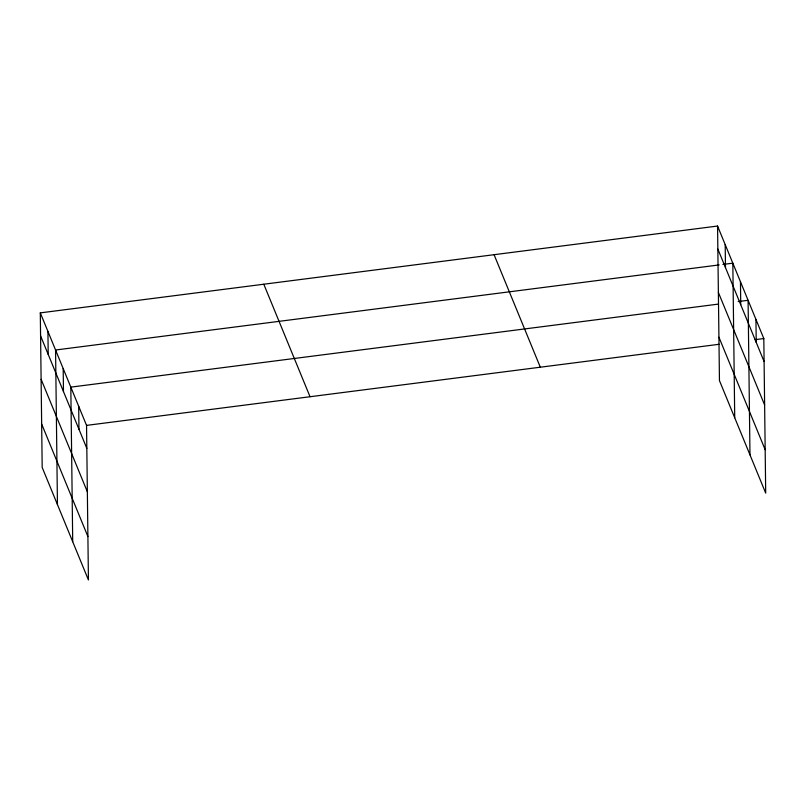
<?xml version="1.0" encoding="UTF-8"?>
<svg xmlns="http://www.w3.org/2000/svg" width="806" height="806" viewBox="0 0 806 806"><rect width="100%" height="100%" fill="white"/><g stroke="black" fill="none" stroke-linecap="round" stroke-linejoin="round"><path stroke-width="1.21" d="M40.3 312.879L86.544 425.387L88.428 579.957L42.184 467.45L40.3 312.879L717.562 226.043L763.816 338.55L765.7 493.121L719.456 380.613L717.562 226.043M719.174 264.922L55.564 350.005L57.448 504.576M722.891 264.439L732.825 263.169L734.719 417.74M718.287 304.114L70.817 387.132L72.711 541.703M738.155 301.565L748.089 300.295L749.973 454.866M86.544 425.387L719.113 344.283M755.121 339.658L763.816 338.55M717.844 249.034L764.088 361.541M718.378 292.457L764.622 404.965M718.922 337.19L765.166 449.698M494.068 254.696L540.312 367.204M263.794 284.226L310.038 396.733M40.582 335.87L86.826 448.378M41.116 379.294L87.36 491.801M41.66 424.027L87.904 536.534M755.947 319.418L756.23 342.409M740.462 281.727L740.734 304.718M725.198 244.601L725.481 267.592M78.686 406.254L78.968 429.245M63.19 368.574L63.473 391.555M47.927 331.437L48.209 354.428"/></g></svg>
